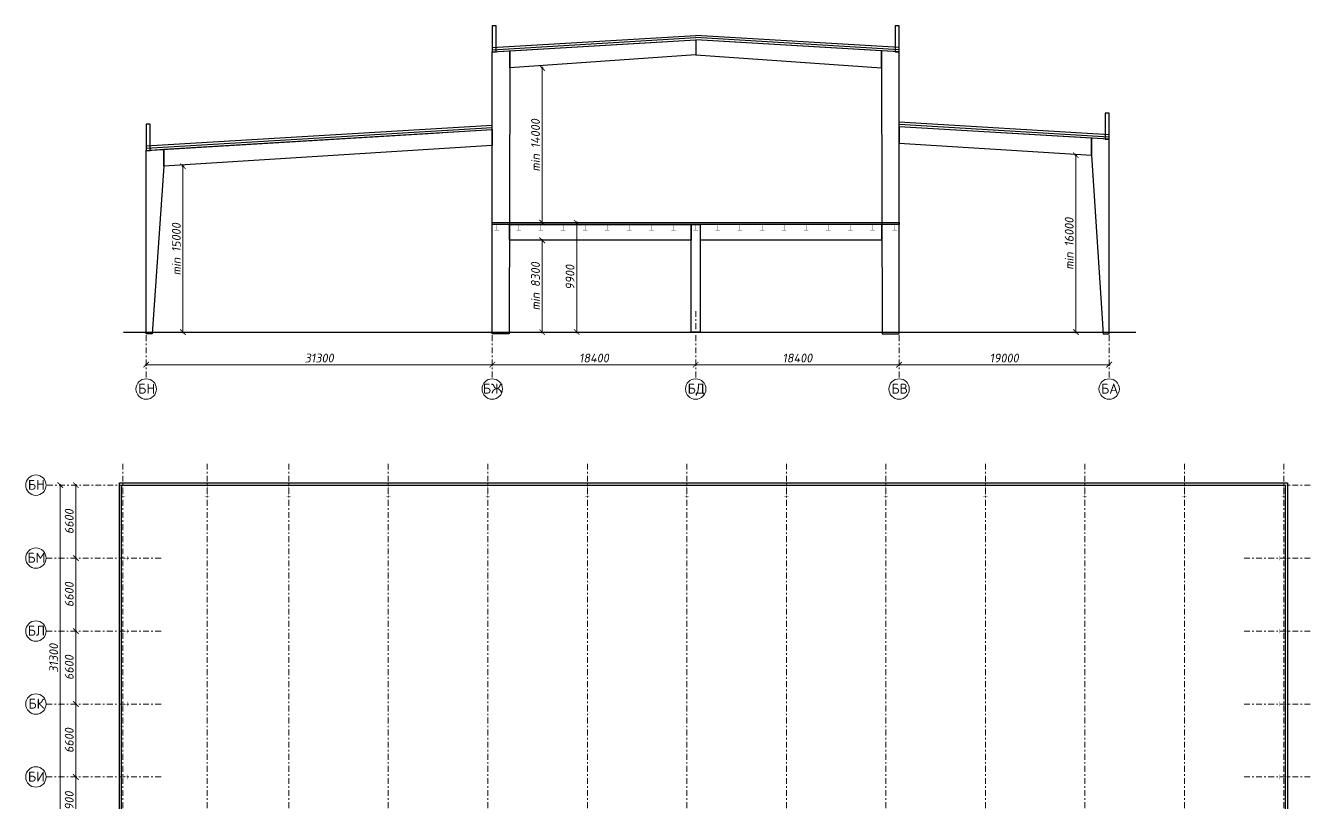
# Model space of a CAD drawing. Header units: millimetres. Extents: x -2648 to 2168491, y -277796 to 297800.
# Drawn here: x 1663548 to 1779741, y 135013 to 205273 of the extents above; entities that cross this region are included whole.
import ezdxf
from ezdxf.enums import TextEntityAlignment as Align

# ---------------------------------------------------------------- set-up
doc = ezdxf.new("R2010")
doc.units = ezdxf.units.MM
doc.linetypes.add('Штрихштриховая', pattern=[1093.611073, 529.166651, -211.666656, 141.111112, -211.666656])
doc.layers.get('0').update_dxf_attribs({"lineweight": 0})
doc.layers.get('Defpoints').update_dxf_attribs({"color": 252})
doc.layers.add('Axes', color=1, linetype='Continuous')
doc.layers.add('Dimension', color=162, linetype='Continuous', lineweight=25)
doc.layers.add('я_12', color=1, linetype='Continuous', lineweight=20)
doc.styles.add('Лена', font='isocpeur.ttf', dxfattribs={"oblique": 10})
doc.dimstyles.new('S-100', dxfattribs={"dimscale": 100, "dimtxt": 1, "dimasz": 1.5, "dimexe": 1, "dimexo": 1, "dimgap": 1, "dimtad": 1, "dimdec": 0, "dimzin": 0, "dimdsep": 46, "dimtxsty": 'Лена', "dimblk": 'ARCHTICK', "dimcen": 2, "dimdle": 1, "dimclrd": 256, "dimclre": 256, "dimclrt": 256, "dimadec": 0, "dimazin": 0, "dimtfac": 1, "dimtdec": 0, "dimtmove": 1, "dimatfit": 2, "dimfxl": 1, "dimtolj": 1, "dimtzin": 0, "dimlwd": 20, "dimlwe": 20, "dimarcsym": 0})

# ---------------------------------------------------------------- blocks, each defined once
blk = doc.blocks.new('_ArchTick')
at = {"color": 0, "linetype": 'ByBlock', "const_width": 0.15}
blk.add_lwpolyline([(-0.5, -0.5), (0.5, 0.5)], dxfattribs=at)
blk = doc.blocks.new('*D451')
at = {"layer": 'Defpoints', "color": 0, "lineweight": -2, "ltscale": 100, "transparency": 16777216}
for p in [(1665396, 137307), (1668085, 137307), (1665396, 132407)]:
    blk.add_point(p, dxfattribs=at)
at = {"layer": 'Dimension', "lineweight": 20, "ltscale": 100, "transparency": 16777216}
for p, q in [((1667985, 137307), (1668185, 137307)), ((1668085, 132307), (1668085, 137407)), ((1667985, 132407), (1668185, 132407))]:
    blk.add_line(p, q, dxfattribs=at)
at = {"layer": 'Dimension', "lineweight": 20, "ltscale": 100, "transparency": 16777216, "xscale": 500, "yscale": 500, "zscale": 500}
for p, rotation in [((1668085, 137307), 90), ((1668085, 132407), 270)]:
    blk.add_blockref('_ArchTick', p, dxfattribs=dict(at, rotation=rotation))
at = {"layer": 'Dimension', "lineweight": -2, "ltscale": 100, "transparency": 16777216, "insert": (1667485, 134857), "char_height": 800, "attachment_point": 5, "rotation": 90, "style": 'Лена'}
blk.add_mtext('\\A1;4900', dxfattribs=at)
blk = doc.blocks.new('*D452')
at = {"layer": 'Defpoints', "color": 0, "lineweight": -2, "ltscale": 100, "transparency": 16777216}
for p in [(1665396, 143907), (1668085, 143907), (1665396, 137307)]:
    blk.add_point(p, dxfattribs=at)
at = {"layer": 'Dimension', "lineweight": 20, "ltscale": 100, "transparency": 16777216}
for p, q in [((1667985, 143907), (1668185, 143907)), ((1668085, 137207), (1668085, 144007)), ((1667985, 137307), (1668185, 137307))]:
    blk.add_line(p, q, dxfattribs=at)
at = {"layer": 'Dimension', "lineweight": 20, "ltscale": 100, "transparency": 16777216, "xscale": 500, "yscale": 500, "zscale": 500}
for p, rotation in [((1668085, 143907), 90), ((1668085, 137307), 270)]:
    blk.add_blockref('_ArchTick', p, dxfattribs=dict(at, rotation=rotation))
at = {"layer": 'Dimension', "lineweight": -2, "ltscale": 100, "transparency": 16777216, "insert": (1667485, 140607), "char_height": 800, "attachment_point": 5, "rotation": 90, "style": 'Лена'}
blk.add_mtext('\\A1;6600', dxfattribs=at)
blk = doc.blocks.new('*D453')
at = {"layer": 'Defpoints', "color": 0, "lineweight": -2, "ltscale": 100, "transparency": 16777216}
for p in [(1665396, 150507), (1668085, 150507), (1665396, 143907)]:
    blk.add_point(p, dxfattribs=at)
at = {"layer": 'Dimension', "lineweight": 20, "ltscale": 100, "transparency": 16777216}
for p, q in [((1667985, 150507), (1668185, 150507)), ((1668085, 143807), (1668085, 150607)), ((1667985, 143907), (1668185, 143907))]:
    blk.add_line(p, q, dxfattribs=at)
at = {"layer": 'Dimension', "lineweight": 20, "ltscale": 100, "transparency": 16777216, "xscale": 500, "yscale": 500, "zscale": 500}
for p, rotation in [((1668085, 150507), 90), ((1668085, 143907), 270)]:
    blk.add_blockref('_ArchTick', p, dxfattribs=dict(at, rotation=rotation))
at = {"layer": 'Dimension', "lineweight": -2, "ltscale": 100, "transparency": 16777216, "insert": (1667485, 147207), "char_height": 800, "attachment_point": 5, "rotation": 90, "style": 'Лена'}
blk.add_mtext('\\A1;6600', dxfattribs=at)
blk = doc.blocks.new('*D454')
at = {"layer": 'Defpoints', "color": 0, "lineweight": -2, "ltscale": 100, "transparency": 16777216}
for p in [(1665396, 157107), (1668085, 157107), (1665396, 150507)]:
    blk.add_point(p, dxfattribs=at)
at = {"layer": 'Dimension', "lineweight": 20, "ltscale": 100, "transparency": 16777216}
for p, q in [((1667985, 157107), (1668185, 157107)), ((1668085, 150407), (1668085, 157207)), ((1667985, 150507), (1668185, 150507))]:
    blk.add_line(p, q, dxfattribs=at)
at = {"layer": 'Dimension', "lineweight": 20, "ltscale": 100, "transparency": 16777216, "xscale": 500, "yscale": 500, "zscale": 500}
for p, rotation in [((1668085, 157107), 90), ((1668085, 150507), 270)]:
    blk.add_blockref('_ArchTick', p, dxfattribs=dict(at, rotation=rotation))
at = {"layer": 'Dimension', "lineweight": -2, "ltscale": 100, "transparency": 16777216, "insert": (1667485, 153807), "char_height": 800, "attachment_point": 5, "rotation": 90, "style": 'Лена'}
blk.add_mtext('\\A1;6600', dxfattribs=at)
blk = doc.blocks.new('*D455')
at = {"layer": 'Defpoints', "color": 0, "lineweight": -2, "ltscale": 100, "transparency": 16777216}
for p in [(1665396, 163707), (1668085, 163707), (1665396, 157107)]:
    blk.add_point(p, dxfattribs=at)
at = {"layer": 'Dimension', "lineweight": 20, "ltscale": 100, "transparency": 16777216}
for p, q in [((1667985, 163707), (1668185, 163707)), ((1668085, 157007), (1668085, 163807)), ((1667985, 157107), (1668185, 157107))]:
    blk.add_line(p, q, dxfattribs=at)
at = {"layer": 'Dimension', "lineweight": 20, "ltscale": 100, "transparency": 16777216, "xscale": 500, "yscale": 500, "zscale": 500}
for p, rotation in [((1668085, 163707), 90), ((1668085, 157107), 270)]:
    blk.add_blockref('_ArchTick', p, dxfattribs=dict(at, rotation=rotation))
at = {"layer": 'Dimension', "lineweight": -2, "ltscale": 100, "transparency": 16777216, "insert": (1667485, 160407), "char_height": 800, "attachment_point": 5, "rotation": 90, "style": 'Лена'}
blk.add_mtext('\\A1;6600', dxfattribs=at)
blk = doc.blocks.new('*D457')
at = {"layer": 'Defpoints', "color": 0, "lineweight": -2, "ltscale": 100, "transparency": 16777216}
for p in [(1665396, 163707), (1666675, 163707), (1665396, 132407)]:
    blk.add_point(p, dxfattribs=at)
at = {"layer": 'Dimension', "lineweight": 20, "ltscale": 100, "transparency": 16777216}
for p, q in [((1666575, 163707), (1666775, 163707)), ((1666675, 132307), (1666675, 163807)), ((1666575, 132407), (1666775, 132407))]:
    blk.add_line(p, q, dxfattribs=at)
at = {"layer": 'Dimension', "lineweight": 20, "ltscale": 100, "transparency": 16777216, "xscale": 500, "yscale": 500, "zscale": 500}
for p, rotation in [((1666675, 163707), 90), ((1666675, 132407), 270)]:
    blk.add_blockref('_ArchTick', p, dxfattribs=dict(at, rotation=rotation))
at = {"layer": 'Dimension', "lineweight": -2, "ltscale": 100, "transparency": 16777216, "insert": (1666075, 148057), "char_height": 800, "attachment_point": 5, "rotation": 90, "style": 'Лена'}
blk.add_mtext('\\A1;31300', dxfattribs=at)
blk = doc.blocks.new('*D555')
at = {"layer": 'Defpoints', "color": 0, "lineweight": -2, "ltscale": 100, "transparency": 16777216}
for p in [(1742549, 174606), (1742549, 173327), (1761549, 173327)]:
    blk.add_point(p, dxfattribs=at)
at = {"layer": 'Dimension', "lineweight": 20, "ltscale": 100, "transparency": 16777216}
for p, q in [((1761649, 174606), (1742449, 174606)), ((1742549, 174506), (1742549, 174706)), ((1761549, 174506), (1761549, 174706))]:
    blk.add_line(p, q, dxfattribs=at)
at = {"layer": 'Dimension', "lineweight": 20, "ltscale": 100, "transparency": 16777216, "xscale": 500, "yscale": 500, "zscale": 500, "rotation": 180}
blk.add_blockref('_ArchTick', (1742549, 174606), dxfattribs=at)
at = {"layer": 'Dimension', "lineweight": 20, "ltscale": 100, "transparency": 16777216, "xscale": 500, "yscale": 500, "zscale": 500}
blk.add_blockref('_ArchTick', (1761549, 174606), dxfattribs=at)
at = {"layer": 'Dimension', "lineweight": -2, "ltscale": 100, "transparency": 16777216, "insert": (1752049, 175206), "char_height": 800, "attachment_point": 5, "style": 'Лена'}
blk.add_mtext('\\A1;19000', dxfattribs=at)
blk = doc.blocks.new('*D553')
at = {"layer": 'Defpoints', "color": 0, "lineweight": -2, "ltscale": 100, "transparency": 16777216}
for p in [(1705749, 174606), (1705749, 173327), (1724149, 173327)]:
    blk.add_point(p, dxfattribs=at)
at = {"layer": 'Dimension', "lineweight": 20, "ltscale": 100, "transparency": 16777216}
for p, q in [((1724249, 174606), (1705649, 174606)), ((1705749, 174506), (1705749, 174706)), ((1724149, 174506), (1724149, 174706))]:
    blk.add_line(p, q, dxfattribs=at)
at = {"layer": 'Dimension', "lineweight": 20, "ltscale": 100, "transparency": 16777216, "xscale": 500, "yscale": 500, "zscale": 500, "rotation": 180}
blk.add_blockref('_ArchTick', (1705749, 174606), dxfattribs=at)
at = {"layer": 'Dimension', "lineweight": 20, "ltscale": 100, "transparency": 16777216, "xscale": 500, "yscale": 500, "zscale": 500}
blk.add_blockref('_ArchTick', (1724149, 174606), dxfattribs=at)
at = {"layer": 'Dimension', "lineweight": -2, "ltscale": 100, "transparency": 16777216, "insert": (1714949, 175206), "char_height": 800, "attachment_point": 5, "style": 'Лена'}
blk.add_mtext('\\A1;18400', dxfattribs=at)
blk = doc.blocks.new('*D554')
at = {"layer": 'Defpoints', "color": 0, "lineweight": -2, "ltscale": 100, "transparency": 16777216}
for p in [(1674449, 174606), (1674449, 173327), (1705749, 173327)]:
    blk.add_point(p, dxfattribs=at)
at = {"layer": 'Dimension', "lineweight": 20, "ltscale": 100, "transparency": 16777216}
for p, q in [((1705849, 174606), (1674349, 174606)), ((1674449, 174506), (1674449, 174706)), ((1705749, 174506), (1705749, 174706))]:
    blk.add_line(p, q, dxfattribs=at)
at = {"layer": 'Dimension', "lineweight": 20, "ltscale": 100, "transparency": 16777216, "xscale": 500, "yscale": 500, "zscale": 500, "rotation": 180}
blk.add_blockref('_ArchTick', (1674449, 174606), dxfattribs=at)
at = {"layer": 'Dimension', "lineweight": 20, "ltscale": 100, "transparency": 16777216, "xscale": 500, "yscale": 500, "zscale": 500}
blk.add_blockref('_ArchTick', (1705749, 174606), dxfattribs=at)
at = {"layer": 'Dimension', "lineweight": -2, "ltscale": 100, "transparency": 16777216, "insert": (1690099, 175206), "char_height": 800, "attachment_point": 5, "style": 'Лена'}
blk.add_mtext('\\A1;31300', dxfattribs=at)
blk = doc.blocks.new('*D556')
at = {"layer": 'Defpoints', "color": 0, "lineweight": -2, "ltscale": 100, "transparency": 16777216}
for p in [(1742549, 174606), (1724149, 173327), (1742549, 173327)]:
    blk.add_point(p, dxfattribs=at)
at = {"layer": 'Dimension', "lineweight": 20, "ltscale": 100, "transparency": 16777216}
for p, q in [((1724049, 174606), (1742649, 174606)), ((1724149, 174506), (1724149, 174706)), ((1742549, 174506), (1742549, 174706))]:
    blk.add_line(p, q, dxfattribs=at)
at = {"layer": 'Dimension', "lineweight": 20, "ltscale": 100, "transparency": 16777216, "xscale": 500, "yscale": 500, "zscale": 500, "rotation": 180}
blk.add_blockref('_ArchTick', (1724149, 174606), dxfattribs=at)
at = {"layer": 'Dimension', "lineweight": 20, "ltscale": 100, "transparency": 16777216, "xscale": 500, "yscale": 500, "zscale": 500}
blk.add_blockref('_ArchTick', (1742549, 174606), dxfattribs=at)
at = {"layer": 'Dimension', "lineweight": -2, "ltscale": 100, "transparency": 16777216, "insert": (1733349, 175206), "char_height": 800, "attachment_point": 5, "style": 'Лена'}
blk.add_mtext('\\A1;18400', dxfattribs=at)
blk = doc.blocks.new('*D558')
at = {"layer": 'Defpoints', "color": 0, "lineweight": -2, "ltscale": 100, "transparency": 16777216}
for p in [(1676049, 192555), (1677773, 192555), (1676563, 177555)]:
    blk.add_point(p, dxfattribs=at)
at = {"layer": 'Dimension', "lineweight": 20, "ltscale": 100, "transparency": 16777216}
for p, q in [((1677673, 192555), (1677873, 192555)), ((1677773, 177455), (1677773, 192655)), ((1677673, 177555), (1677873, 177555))]:
    blk.add_line(p, q, dxfattribs=at)
at = {"layer": 'Dimension', "lineweight": 20, "ltscale": 100, "transparency": 16777216, "xscale": 500, "yscale": 500, "zscale": 500}
for p, rotation in [((1677773, 192555), 90), ((1677773, 177555), 270)]:
    blk.add_blockref('_ArchTick', p, dxfattribs=dict(at, rotation=rotation))
at = {"layer": 'Dimension', "lineweight": -2, "ltscale": 100, "transparency": 16777216, "insert": (1677173, 185055), "char_height": 800, "attachment_point": 5, "rotation": 90, "style": 'Лена'}
blk.add_mtext('\\A1;min 15000', dxfattribs=at)
blk = doc.blocks.new('*D559')
at = {"layer": 'Defpoints', "color": 0, "lineweight": -2, "ltscale": 100, "transparency": 16777216}
for p in [(1758533, 193555), (1759949, 193555), (1757323, 177555)]:
    blk.add_point(p, dxfattribs=at)
at = {"layer": 'Dimension', "lineweight": 20, "ltscale": 100, "transparency": 16777216}
for p, q in [((1758633, 193555), (1758433, 193555)), ((1758533, 177455), (1758533, 193655)), ((1758433, 177555), (1758633, 177555))]:
    blk.add_line(p, q, dxfattribs=at)
at = {"layer": 'Dimension', "lineweight": 20, "ltscale": 100, "transparency": 16777216, "xscale": 500, "yscale": 500, "zscale": 500}
for p, rotation in [((1758533, 193555), 90), ((1758533, 177555), 270)]:
    blk.add_blockref('_ArchTick', p, dxfattribs=dict(at, rotation=rotation))
at = {"layer": 'Dimension', "lineweight": -2, "ltscale": 100, "transparency": 16777216, "insert": (1757933, 185555), "char_height": 800, "attachment_point": 5, "rotation": 90, "style": 'Лена'}
blk.add_mtext('\\A1;min 16000', dxfattribs=at)
blk = doc.blocks.new('*D560')
at = {"layer": 'Defpoints', "color": 0, "lineweight": -2, "ltscale": 100, "transparency": 16777216}
for p in [(1707349, 201455), (1710261, 201455), (1707610, 187455)]:
    blk.add_point(p, dxfattribs=at)
at = {"layer": 'Dimension', "lineweight": 20, "ltscale": 100, "transparency": 16777216}
for p, q in [((1710161, 201455), (1710361, 201455)), ((1710261, 187355), (1710261, 201555)), ((1710161, 187455), (1710361, 187455))]:
    blk.add_line(p, q, dxfattribs=at)
at = {"layer": 'Dimension', "lineweight": 20, "ltscale": 100, "transparency": 16777216, "xscale": 500, "yscale": 500, "zscale": 500}
for p, rotation in [((1710261, 201455), 90), ((1710261, 187455), 270)]:
    blk.add_blockref('_ArchTick', p, dxfattribs=dict(at, rotation=rotation))
at = {"layer": 'Dimension', "lineweight": -2, "ltscale": 100, "transparency": 16777216, "insert": (1709661, 194455), "char_height": 800, "attachment_point": 5, "rotation": 90, "style": 'Лена'}
blk.add_mtext('\\A1;min 14000', dxfattribs=at)
blk = doc.blocks.new('*D561')
at = {"layer": 'Defpoints', "color": 0, "lineweight": -2, "ltscale": 100, "transparency": 16777216}
for p in [(1707676, 185855), (1710261, 185855), (1707610, 177555)]:
    blk.add_point(p, dxfattribs=at)
at = {"layer": 'Dimension', "lineweight": 20, "ltscale": 100, "transparency": 16777216}
for p, q in [((1710261, 177455), (1710261, 185955)), ((1710161, 185855), (1710361, 185855)), ((1710161, 177555), (1710361, 177555))]:
    blk.add_line(p, q, dxfattribs=at)
at = {"layer": 'Dimension', "lineweight": 20, "ltscale": 100, "transparency": 16777216, "xscale": 500, "yscale": 500, "zscale": 500}
for p, rotation in [((1710261, 185855), 90), ((1710261, 177555), 270)]:
    blk.add_blockref('_ArchTick', p, dxfattribs=dict(at, rotation=rotation))
at = {"layer": 'Dimension', "lineweight": -2, "ltscale": 100, "transparency": 16777216, "insert": (1709661, 181705), "char_height": 800, "attachment_point": 5, "rotation": 90, "style": 'Лена'}
blk.add_mtext('\\A1;min 8300', dxfattribs=at)
blk = doc.blocks.new('*D562')
at = {"layer": 'Defpoints', "color": 0, "lineweight": -2, "ltscale": 100, "transparency": 16777216}
for p in [(1713387, 187455), (1714727, 187455), (1714192, 177555)]:
    blk.add_point(p, dxfattribs=at)
at = {"layer": 'Dimension', "lineweight": 20, "ltscale": 100, "transparency": 16777216}
for p, q in [((1713487, 187455), (1713287, 187455)), ((1713387, 177455), (1713387, 187555)), ((1713487, 177555), (1713287, 177555))]:
    blk.add_line(p, q, dxfattribs=at)
at = {"layer": 'Dimension', "lineweight": 20, "ltscale": 100, "transparency": 16777216, "xscale": 500, "yscale": 500, "zscale": 500}
for p, rotation in [((1713387, 187455), 90), ((1713387, 177555), 270)]:
    blk.add_blockref('_ArchTick', p, dxfattribs=dict(at, rotation=rotation))
at = {"layer": 'Dimension', "lineweight": -2, "ltscale": 100, "transparency": 16777216, "insert": (1712787, 182505), "char_height": 800, "attachment_point": 5, "rotation": 90, "style": 'Лена'}
blk.add_mtext('\\A1;9900', dxfattribs=at)

msp = doc.modelspace()

# ---------------------------------------------------------------- linework, layer by layer
at = {"lineweight": -2, "ltscale": 100}
for p, q in [((1674449.1, 193995.3), (1700949.1, 195585.3)), ((1761549.1, 194995.3), (1742549.1, 196135.3)), ((1672389.8, 177555.3), (1763963.4, 177555.3))]:
    msp.add_line(p, q, dxfattribs=at)
for points in [[(1706110.3, 205273.3), (1705749.1, 205273.3), (1705749.1, 202895.3), (1706110.3, 202895.3)], [(1742549.1, 205273.3), (1742187.8, 205273.3), (1742187.8, 202895.3), (1742549.1, 202895.3)], [(1707349.1, 202991.3), (1724149.1, 203999.3), (1724149.1, 202627.4), (1707349.1, 201455.3)], [(1740949.1, 202991.3), (1724149.1, 203999.3), (1724149.1, 202627.4), (1740949.1, 201455.3)], [(1705749.1, 202895.3), (1707349.1, 202991.3), (1707349.1, 201455.3), (1707267.9, 177405.3), (1705749.1, 177405.3)], [(1742549.1, 202895.3), (1740949.1, 202991.3), (1740949.1, 201455.3), (1741030.2, 177405.3), (1742549.1, 177405.3)], [(1674810.3, 196373.3), (1674449.1, 196373.3), (1674449.1, 193995.3), (1674810.3, 193995.3)], [(1761549.1, 197373.3), (1761187.8, 197373.3), (1761187.8, 194995.3), (1761549.1, 194995.3)], [(1676049.1, 194091.3), (1705749.1, 195873.3), (1705749.1, 194430.1), (1676049.1, 192555.3)], [(1759949.1, 195091.3), (1742549.1, 196135.3), (1742549.1, 194653.6), (1759949.1, 193555.3)], [(1674449.1, 193995.3), (1676049.1, 194091.3), (1676049.1, 192555.3), (1674999.1, 177405.3), (1674449.1, 177405.3)], [(1761549.1, 194995.3), (1759949.1, 195091.3), (1759949.1, 193555.3), (1760999.1, 177405.3), (1761549.1, 177405.3)], [(1705749.1, 187455.3), (1742548.8, 187455.3), (1742549.4, 187285.3), (1705749.1, 187285.3)], [(1707301.2, 187285.3), (1723736.9, 187285.3), (1723736.9, 185855.3), (1707301.2, 185855.3)], [(1723736.9, 187285.3), (1724561.3, 187285.3), (1724561.3, 177555.3), (1723736.9, 177555.3)], [(1740996.9, 187285.3), (1724561.3, 187285.3), (1724561.3, 185885.3), (1740996.9, 185885.3)], [(1672021.5, 163906.6), (1777675.5, 163906.6), (1777675.5, 132206.6), (1768675.5, 132206.6), (1768675.5, 96306.6), (1777675.5, 96306.6), (1777675.5, 75906.6), (1672021.5, 75906.6)], [(1672221.5, 163706.6), (1777475.5, 163706.6), (1777475.5, 132406.6), (1768475.5, 132406.6), (1768475.5, 96106.6), (1777475.5, 96106.6), (1777475.5, 76106.6), (1672221.5, 76106.6)]]:
    msp.add_lwpolyline(points, close=True, dxfattribs=at)
for points in [[(1705725.1, 203294.6), (1724149.1, 204400)], [(1705737.1, 203094.9), (1724149.1, 204199.7)], [(1705749.1, 202895.3), (1724149.1, 203999.3)], [(1742573, 203294.6), (1724149.1, 204400)], [(1742561, 203094.9), (1724149.1, 204199.7)], [(1742549.1, 202895.3), (1724149.1, 203999.3)], [(1761573, 195394.6), (1742549.1, 196536)], [(1674425.1, 194394.6), (1705749.1, 196274)], [(1674437.1, 194194.9), (1705749.1, 196073.7)], [(1674449.1, 193995.3), (1705749.1, 195873.3)], [(1761561, 195194.9), (1742549.1, 196335.7)], [(1761549.1, 194995.3), (1742549.1, 196135.3)]]:
    msp.add_lwpolyline(points, dxfattribs=at)
at = {"lineweight": -2, "ltscale": 100, "const_width": 30}
for points in [[(1705949.1, 187285.3), (1706349.1, 187285.3)], [(1706149.1, 187285.3), (1706149.1, 186785.3)], [(1707949.1, 187285.3), (1708349.1, 187285.3)], [(1708149.1, 187285.3), (1708149.1, 186785.3)], [(1709949.1, 187285.3), (1710349.1, 187285.3)], [(1710149.1, 187285.3), (1710149.1, 186785.3)], [(1711949.1, 187285.3), (1712349.1, 187285.3)], [(1712149.1, 187285.3), (1712149.1, 186785.3)], [(1713949.1, 187285.3), (1714349.1, 187285.3)], [(1714149.1, 187285.3), (1714149.1, 186785.3)], [(1715949.1, 187285.3), (1716349.1, 187285.3)], [(1716149.1, 187285.3), (1716149.1, 186785.3)], [(1717949.1, 187285.3), (1718349.1, 187285.3)], [(1718149.1, 187285.3), (1718149.1, 186785.3)], [(1719949.1, 187285.3), (1720349.1, 187285.3)], [(1720149.1, 187285.3), (1720149.1, 186785.3)], [(1721949.1, 187285.3), (1722349.1, 187285.3)], [(1722149.1, 187285.3), (1722149.1, 186785.3)], [(1723949.1, 187285.3), (1724349.1, 187285.3)], [(1724149.1, 187285.3), (1724149.1, 186785.3)], [(1725949.1, 187285.3), (1726349.1, 187285.3)], [(1726149.1, 187285.3), (1726149.1, 186785.3)], [(1727949.1, 187285.3), (1728349.1, 187285.3)], [(1728149.1, 187285.3), (1728149.1, 186785.3)], [(1729949.1, 187285.3), (1730349.1, 187285.3)], [(1730149.1, 187285.3), (1730149.1, 186785.3)], [(1731949.1, 187285.3), (1732349.1, 187285.3)], [(1732149.1, 187285.3), (1732149.1, 186785.3)], [(1733949.1, 187285.3), (1734349.1, 187285.3)], [(1734149.1, 187285.3), (1734149.1, 186785.3)], [(1735949.1, 187285.3), (1736349.1, 187285.3)], [(1736149.1, 187285.3), (1736149.1, 186785.3)], [(1737949.1, 187285.3), (1738349.1, 187285.3)], [(1738149.1, 187285.3), (1738149.1, 186785.3)], [(1739949.1, 187285.3), (1740349.1, 187285.3)], [(1740149.1, 187285.3), (1740149.1, 186785.3)], [(1741949.1, 187285.3), (1742349.1, 187285.3)], [(1742149.1, 187285.3), (1742149.1, 186785.3)], [(1705949.1, 186785.3), (1706349.1, 186785.3)], [(1707949.1, 186785.3), (1708349.1, 186785.3)], [(1709949.1, 186785.3), (1710349.1, 186785.3)], [(1711949.1, 186785.3), (1712349.1, 186785.3)], [(1713949.1, 186785.3), (1714349.1, 186785.3)], [(1715949.1, 186785.3), (1716349.1, 186785.3)], [(1717949.1, 186785.3), (1718349.1, 186785.3)], [(1719949.1, 186785.3), (1720349.1, 186785.3)], [(1721949.1, 186785.3), (1722349.1, 186785.3)], [(1723949.1, 186785.3), (1724349.1, 186785.3)], [(1725949.1, 186785.3), (1726349.1, 186785.3)], [(1727949.1, 186785.3), (1728349.1, 186785.3)], [(1729949.1, 186785.3), (1730349.1, 186785.3)], [(1731949.1, 186785.3), (1732349.1, 186785.3)], [(1733949.1, 186785.3), (1734349.1, 186785.3)], [(1735949.1, 186785.3), (1736349.1, 186785.3)], [(1737949.1, 186785.3), (1738349.1, 186785.3)], [(1739949.1, 186785.3), (1740349.1, 186785.3)], [(1741949.1, 186785.3), (1742349.1, 186785.3)], [(1672148.5, 163706.6), (1672548.5, 163706.6)], [(1672148.5, 162706.6), (1672548.5, 162706.6)], [(1672348.5, 163706.6), (1672348.5, 162706.6)], [(1679748.5, 163706.6), (1680148.5, 163706.6)], [(1679748.5, 162706.6), (1680148.5, 162706.6)], [(1679948.5, 163706.6), (1679948.5, 162706.6)], [(1687148.5, 163706.6), (1687548.5, 163706.6)], [(1687148.5, 162706.6), (1687548.5, 162706.6)], [(1687348.5, 163706.6), (1687348.5, 162706.6)], [(1696148.5, 163706.6), (1696548.5, 163706.6)], [(1696148.5, 162706.6), (1696548.5, 162706.6)], [(1696348.5, 163706.6), (1696348.5, 162706.6)], [(1705148.5, 163706.6), (1705548.5, 163706.6)], [(1705148.5, 162706.6), (1705548.5, 162706.6)], [(1705348.5, 163706.6), (1705348.5, 162706.6)], [(1714148.5, 163706.6), (1714548.5, 163706.6)], [(1714148.5, 162706.6), (1714548.5, 162706.6)], [(1714348.5, 163706.6), (1714348.5, 162706.6)], [(1723148.5, 163706.6), (1723548.5, 163706.6)], [(1723148.5, 162706.6), (1723548.5, 162706.6)], [(1723348.5, 163706.6), (1723348.5, 162706.6)], [(1732148.5, 163706.6), (1732548.5, 163706.6)], [(1732148.5, 162706.6), (1732548.5, 162706.6)], [(1732348.5, 163706.6), (1732348.5, 162706.6)], [(1741148.5, 163706.6), (1741548.5, 163706.6)], [(1741148.5, 162706.6), (1741548.5, 162706.6)], [(1741348.5, 163706.6), (1741348.5, 162706.6)], [(1750148.5, 163706.6), (1750548.5, 163706.6)], [(1750148.5, 162706.6), (1750548.5, 162706.6)], [(1750348.5, 163706.6), (1750348.5, 162706.6)], [(1759148.5, 163706.6), (1759548.5, 163706.6)], [(1759148.5, 162706.6), (1759548.5, 162706.6)], [(1759348.5, 163706.6), (1759348.5, 162706.6)], [(1768148.5, 163706.6), (1768548.5, 163706.6)], [(1768148.5, 162706.6), (1768548.5, 162706.6)], [(1768348.5, 163706.6), (1768348.5, 162706.6)], [(1777148.5, 163706.6), (1777548.5, 163706.6)], [(1777148.5, 162706.6), (1777548.5, 162706.6)], [(1777348.5, 163706.6), (1777348.5, 162706.6)], [(1672221.5, 156906.6), (1672221.5, 157306.6)], [(1672221.5, 157106.6), (1672721.5, 157106.6)], [(1672721.5, 156906.6), (1672721.5, 157306.6)], [(1776975.5, 156906.6), (1776975.5, 157306.6)], [(1776975.5, 157106.6), (1777475.5, 157106.6)], [(1777475.5, 156906.6), (1777475.5, 157306.6)], [(1672221.5, 150306.6), (1672221.5, 150706.6)], [(1672221.5, 150506.6), (1672721.5, 150506.6)], [(1672721.5, 150306.6), (1672721.5, 150706.6)], [(1776975.5, 150306.6), (1776975.5, 150706.6)], [(1776975.5, 150506.6), (1777475.5, 150506.6)], [(1777475.5, 150306.6), (1777475.5, 150706.6)], [(1672221.5, 143706.6), (1672221.5, 144106.6)], [(1672721.5, 143706.6), (1672721.5, 144106.6)], [(1776975.5, 143706.6), (1776975.5, 144106.6)], [(1777475.5, 143706.6), (1777475.5, 144106.6)], [(1672221.5, 143906.6), (1672721.5, 143906.6)], [(1776975.5, 143906.6), (1777475.5, 143906.6)], [(1672221.5, 137106.6), (1672221.5, 137506.6)], [(1672221.5, 137306.6), (1672721.5, 137306.6)], [(1672721.5, 137106.6), (1672721.5, 137506.6)], [(1776975.5, 137106.6), (1776975.5, 137506.6)], [(1776975.5, 137306.6), (1777475.5, 137306.6)], [(1777475.5, 137106.6), (1777475.5, 137506.6)]]:
    msp.add_lwpolyline(points, dxfattribs=at)
at = {"layer": 'я_12', "linetype": 'Штрихштриховая'}
for p, q in [((1674449.1, 179452.9), (1674449.1, 173327.2)), ((1705749.1, 179452.9), (1705749.1, 173327.2)), ((1724149.1, 179452.9), (1724149.1, 173327.2)), ((1742549.1, 179452.9), (1742549.1, 173327.2)), ((1761549.1, 179452.9), (1761549.1, 173327.2)), ((1672348.5, 165645), (1672348.5, 70190.1)), ((1679948.5, 165645), (1679948.5, 70190.1)), ((1687348.5, 165645), (1687348.5, 70190.1)), ((1696348.5, 165645), (1696348.5, 70190.1)), ((1705348.5, 165645), (1705348.5, 70190.1)), ((1714348.5, 165645), (1714348.5, 70190.1)), ((1723348.5, 165645), (1723348.5, 70190.1)), ((1732348.5, 165645), (1732348.5, 70190.1)), ((1741348.5, 165645), (1741348.5, 70190.1)), ((1750348.5, 165645), (1750348.5, 70190.1)), ((1759348.5, 165645), (1759348.5, 70190.1)), ((1768348.5, 165645), (1768348.5, 70190.1)), ((1777348.5, 165645), (1777348.5, 128842.6)), ((1779741.3, 163706.6), (1665396, 163706.6)), ((1675793.6, 157106.6), (1665396, 157106.6)), ((1779741.3, 157106.6), (1773760.6, 157106.6)), ((1675793.6, 150506.6), (1665396, 150506.6)), ((1779741.3, 150506.6), (1773760.6, 150506.6)), ((1675793.6, 143906.6), (1665396, 143906.6)), ((1779741.3, 143906.6), (1773760.6, 143906.6)), ((1675793.6, 137306.6), (1665396, 137306.6)), ((1779741.3, 137306.6), (1773760.6, 137306.6))]:
    msp.add_line(p, q, dxfattribs=at)
at = {"layer": 'я_12', "linetype": 'Continuous', "ltscale": 5}
for centre in [(1674449.1, 172403.2), (1705749.1, 172403.2), (1724149.1, 172403.2), (1742549.1, 172403.2), (1761549.1, 172403.2), (1664472, 163706.6), (1664472, 157106.6), (1664472, 150506.6), (1664472, 143906.6), (1664472, 137306.6)]:
    msp.add_circle(centre, 924, dxfattribs=at)

# ---------------------------------------------------------------- texts
at = {"layer": 'Axes', "style": 'Лена'}
for s, p in [('БН', (1674493.5, 171983.9)), ('БЖ', (1705793.5, 171983.9)), ('БД', (1724193.5, 171983.9)), ('БВ', (1742593.5, 171983.9)), ('БА', (1761593.5, 171983.9)), ('БН', (1664516.5, 163287.3)), ('БМ', (1664516.5, 156687.3)), ('БЛ', (1664516.5, 150087.3)), ('БК', (1664516.5, 143487.3)), ('БИ', (1664516.5, 136887.3))]:
    msp.add_text(s, height=900, dxfattribs=at).set_placement(p, align=Align.CENTER)

# ---------------------------------------------------------------- dimensions: what is measured, and where the dimension line sits
at = {"layer": 'Dimension', "color": 1, "lineweight": -2, "ltscale": 100}
for base, p1, p2, picture, middle in [((1710260.8, 201455.3), (1707610.3, 187455.3), (1707349.1, 201455.3), '*D560', (1709660.5, 194455.3)), ((1758533.1, 193555.3), (1757322.7, 177555.3), (1759949.1, 193555.3), '*D559', (1757932.8, 185555.3)), ((1677773.3, 192555.3), (1676562.9, 177555.3), (1676049.1, 192555.3), '*D558', (1677173, 185055.3)), ((1710260.8, 185855.3), (1707610.3, 177555.3), (1707675.7, 185855.3), '*D561', (1709660.5, 181705.3))]:
    dim = msp.add_linear_dim(base=base, p1=p1, p2=p2, angle=90, text='min <>', dimstyle='S-100', override={"dimtxt": 8, "dimasz": 5, "dimgap": 2, "dimtxsty": 'Лена', "dimatfit": 3, "dimfxlon": 1}, dxfattribs=at)
    dim.commit()
    dim.dimension.update_dxf_attribs({"geometry": picture, "text_midpoint": middle})
for base, p1, p2, angle, picture, middle in [((1713387.4, 187455.3), (1714192.5, 177555.3), (1714726.8, 187455.3), 90, '*D562', (1712787.4, 182505.3)), ((1674449.1, 174605.7), (1705749.1, 173327.2), (1674449.1, 173327.2), 180, '*D554', (1690099.1, 175205.7)), ((1705749.1, 174605.7), (1724149.1, 173327.2), (1705749.1, 173327.2), 180, '*D553', (1714949.1, 175205.7)), ((1742549.1, 174605.7), (1761549.1, 173327.2), (1742549.1, 173327.2), 180, '*D555', (1752049.1, 175205.7)), ((1668084.9, 163706.6), (1665396, 157106.6), (1665396, 163706.6), 90, '*D455', (1667484.9, 160406.6)), ((1666674.5, 163706.6), (1665396, 132406.6), (1665396, 163706.6), 90, '*D457', (1666074.5, 148056.6)), ((1668084.9, 157106.6), (1665396, 150506.6), (1665396, 157106.6), 90, '*D454', (1667484.9, 153806.6)), ((1668084.9, 150506.6), (1665396, 143906.6), (1665396, 150506.6), 90, '*D453', (1667484.9, 147206.6)), ((1668084.9, 143906.6), (1665396, 137306.6), (1665396, 143906.6), 90, '*D452', (1667484.9, 140606.6)), ((1668084.9, 137306.6), (1665396, 132406.6), (1665396, 137306.6), 90, '*D451', (1667484.9, 134856.6))]:
    dim = msp.add_linear_dim(base=base, p1=p1, p2=p2, angle=angle, dimstyle='S-100', override={"dimtxt": 8, "dimasz": 5, "dimgap": 2, "dimtxsty": 'Лена', "dimatfit": 3, "dimfxlon": 1}, dxfattribs=at)
    dim.commit()
    dim.dimension.update_dxf_attribs({"geometry": picture, "text_midpoint": middle})
at = {"layer": 'Dimension', "lineweight": -2, "ltscale": 100}
dim = msp.add_linear_dim(base=(1742549.1, 174605.7), p1=(1724149.1, 173327.2), p2=(1742549.1, 173327.2), angle=180, dimstyle='S-100', override={"dimtxt": 8, "dimasz": 5, "dimgap": 2, "dimtxsty": 'Лена', "dimatfit": 3, "dimfxlon": 1}, dxfattribs=at)
dim.commit()
dim.dimension.update_dxf_attribs({"geometry": '*D556', "text_midpoint": (1733349.1, 175205.7)})

doc.saveas('drawing.dxf')
